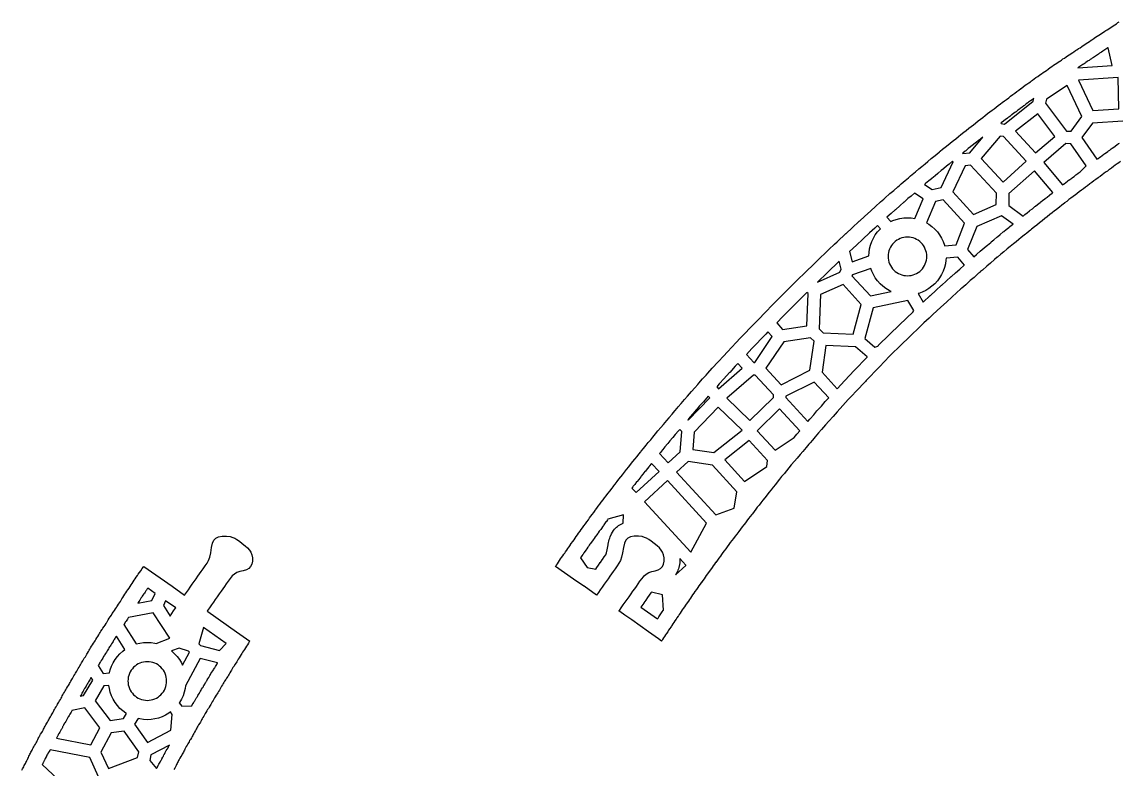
# Model space of a CAD drawing. Header units: millimetres. Extents: x -12 to 3175, y -37 to 611.
# Drawn here: x 45.2 to 397, y 280.2 to 519.7 of the extents above; entities that cross this region are included whole.
import ezdxf

# ---------------------------------------------------------------- set-up
doc = ezdxf.new("R2010")
doc.units = ezdxf.units.MM
doc.layers.add('default', color=7, linetype='Continuous')

msp = doc.modelspace()

# ---------------------------------------------------------------- linework, layer by layer
at = {"layer": 'default'}
for points in [[(238.63, 333.74), (239.23, 334.59), (239.85, 335.46), (240.51, 336.36), (241.11, 337.22), (241.67, 338.03), (242.19, 338.81), (242.75, 339.61), (243.36, 340.46), (244.02, 341.34), (244.68, 342.13), (245.36, 342.76), (246.15, 343.2), (247.13, 343.52), (248.24, 343.81), (249.21, 344.13), (249.96, 344.55), (250.54, 345.13), (250.93, 345.89), (251.14, 346.86), (251.14, 347.97), (250.95, 348.96), (250.61, 349.76), (250.16, 350.46), (249.6, 351.11), (248.83, 351.8), (247.88, 352.57), (246.95, 353.26), (246.16, 353.81), (245.49, 354.21), (244.84, 354.52), (244.03, 354.75), (242.87, 354.9), (241.48, 354.88), (240.29, 354.66), (239.44, 354.26), (238.82, 353.63), (238.4, 352.67), (238.07, 351.26), (237.79, 349.56), (237.48, 348.13), (237.09, 347.1), (236.59, 346.23), (236, 345.37), (235.36, 344.47), (234.75, 343.61), (234.19, 342.81), (233.67, 342.03), (233.11, 341.22), (232.51, 340.36), (231.85, 339.46), (231.23, 338.59), (230.63, 337.74), (230.01, 336.87), (229.39, 336.02), (225.41, 338.82), (225.3, 338.9), (222.08, 341.16), (216.32, 345.22), (216.42, 345.35), (216.59, 345.59), (216.89, 346.07), (217.26, 346.59), (217.55, 347.07), (217.92, 347.59), (218.22, 348.08), (218.61, 348.61), (218.98, 349.17), (219.22, 349.48), (219.5, 349.83), (219.87, 350.39), (220.25, 350.92), (220.56, 351.41), (220.94, 351.95), (221, 352.03), (221.31, 352.5), (221.83, 353.17), (222.2, 353.72), (222.59, 354.26), (222.89, 354.74), (223.28, 355.28), (223.65, 355.83), (224.16, 356.5), (224.54, 357.06), (224.94, 357.61), (225.31, 358.17), (225.85, 358.85), (226.29, 359.48), (226.83, 360.16), (227.2, 360.72), (227.61, 361.28), (227.98, 361.84), (228.52, 362.52), (228.96, 363.15), (229.1, 363.33), (229.51, 363.85), (229.96, 364.48), (230.51, 365.18), (230.96, 365.82), (231.51, 366.52), (231.96, 367.15), (232.53, 367.87), (233.05, 368.57), (233.76, 369.43), (234.28, 370.13), (234.85, 370.84), (234.87, 370.87), (235.39, 371.57), (236.09, 372.43), (236.61, 373.13), (237.2, 373.87), (237.33, 374.05), (237.72, 374.58), (238.44, 375.45), (239.04, 376.22), (239.77, 377.11), (240.37, 377.89), (241.11, 378.78), (241.7, 379.56), (242.44, 380.44), (243.04, 381.23), (243.65, 381.96), (243.79, 382.13), (244.46, 382.98), (245.35, 384.02), (246.02, 384.87), (246.2, 385.09), (246.79, 385.79), (247.46, 386.65), (248.37, 387.71), (249.11, 388.63), (250.05, 389.72), (250.87, 390.72), (251.94, 391.94), (252.67, 392.83), (252.76, 392.95), (253.72, 394.05), (254.54, 395.06), (255.28, 395.9), (255.63, 396.3), (256.52, 397.37), (257.64, 398.65), (258.61, 399.8), (259.89, 401.22), (260.93, 402.45), (261.87, 403.5), (262.26, 403.93), (263.45, 405.3), (264.55, 406.5), (265.09, 407.1), (266.51, 408.7), (268.41, 410.75), (270.22, 412.74), (271.32, 413.91), (272.88, 415.55), (274.07, 416.82), (275.62, 418.48), (280.09, 423.09), (281.02, 424.04), (283.82, 426.91), (285.65, 428.8), (292.83, 435.98), (294.51, 437.66), (295.71, 438.82), (299.95, 442.94), (303.96, 446.82), (305.78, 448.51), (306.61, 449.28), (309.37, 451.89), (309.43, 451.94), (311.42, 453.75), (313.63, 455.82), (313.86, 456.02), (315.38, 457.38), (317.36, 459.21), (318.88, 460.55), (320.54, 462.07), (321.51, 462.9), (321.92, 463.26), (323.51, 464.7), (324.74, 465.74), (326.03, 466.88), (326.45, 467.23), (327.11, 467.78), (328.37, 468.89), (329.44, 469.78), (330.12, 470.37), (330.68, 470.87), (331.68, 471.69), (332.77, 472.63), (333.7, 473.37), (334.77, 474.29), (335.7, 475.04), (336.75, 475.94), (337.61, 476.61), (338.53, 477.39), (339.39, 478.06), (339.65, 478.28), (340.42, 478.94), (341.27, 479.61), (342.18, 480.37), (342.82, 480.86), (342.96, 480.96), (343.85, 481.7), (344.63, 482.3), (345.51, 483.04), (346.29, 483.63), (347.18, 484.37), (347.96, 484.96), (348.83, 485.68), (349.54, 486.21), (350.27, 486.79), (350.98, 487.31), (351.83, 488.02), (352.54, 488.54), (353.27, 489.13), (353.41, 489.23), (353.98, 489.65), (354.83, 490.35), (355.53, 490.87), (356.25, 491.44), (356.61, 491.69), (356.89, 491.89), (357.59, 492.44), (358.22, 492.89), (358.92, 493.44), (359.55, 493.89), (360.26, 494.44), (360.89, 494.89), (361.59, 495.44), (362.22, 495.89), (362.92, 496.44), (363.55, 496.89), (364.26, 497.44), (364.89, 497.89), (365.46, 498.34), (365.59, 498.44), (366.22, 498.89), (366.9, 499.42), (367.46, 499.8), (368.01, 500.2), (368.57, 500.57), (368.87, 500.81), (369.24, 501.09), (369.8, 501.47), (370.35, 501.87), (370.9, 502.24), (371.57, 502.76), (372.13, 503.13), (372.66, 503.52), (373.15, 503.82), (373.68, 504.2), (374.24, 504.57), (374.91, 505.09), (375.46, 505.46), (375.99, 505.85), (376.48, 506.15), (377, 506.52), (377.48, 506.82), (378, 507.18), (378.21, 507.31), (378.48, 507.48), (379, 507.85), (379.48, 508.15), (380, 508.52), (380.48, 508.82), (381, 509.18), (381.48, 509.48), (382, 509.85), (382.18, 509.97), (382.48, 510.15), (383, 510.52), (383.48, 510.82), (384, 511.18), (384.48, 511.48), (385, 511.85), (385.48, 512.15), (386, 512.52), (386.48, 512.82), (387, 513.18), (387.48, 513.48), (388, 513.85), (388.48, 514.15), (389, 514.52), (389.48, 514.82), (390, 515.18), (390.48, 515.48), (390.52, 515.51), (391, 515.85), (391.48, 516.15), (391.98, 516.5), (392.39, 516.72), (392.76, 516.94), (393.17, 517.17), (393.67, 517.52), (394.15, 517.82), (394.66, 518.18), (395.15, 518.48), (395.66, 518.85), (396.14, 519.15), (396.64, 519.5), (397.05, 519.72)], [(391.38, 510.08), (391.1, 509.89), (390.76, 509.68), (390.38, 509.41), (390.1, 509.23), (389.76, 509.02), (389.38, 508.74), (389.1, 508.56), (388.76, 508.35), (388.38, 508.08), (388.1, 507.89), (387.76, 507.68), (387.38, 507.41), (387.1, 507.23), (386.76, 507.02), (386.38, 506.74), (386.1, 506.56), (385.76, 506.35), (385.38, 506.08), (385.1, 505.89), (384.76, 505.68), (384.38, 505.41), (384.1, 505.23), (383.82, 505.05), (394.77, 505.77), (393.47, 511.48), (393.38, 511.41), (393.1, 511.23), (392.76, 511.02), (392.38, 510.74), (392.1, 510.56), (391.76, 510.35), (391.38, 510.08)], [(384.01, 501.05), (388.63, 491.34), (396.92, 491.88), (396.69, 501.89), (384.01, 501.05)], [(381.58, 484.7), (385.09, 489.47), (380.38, 499.37), (373.68, 494.96), (373.42, 493.65), (380.15, 484.71), (381.58, 484.7)], [(367.98, 493.96), (367.77, 493.81), (367.25, 493.44), (366.65, 492.96), (366.44, 492.81), (365.92, 492.44), (365.32, 491.96), (365.11, 491.81), (364.58, 491.44), (363.98, 490.96), (363.77, 490.81), (363.25, 490.44), (362.65, 489.96), (362.44, 489.81), (361.92, 489.44), (361.32, 488.96), (361.11, 488.81), (360.58, 488.44), (359.98, 487.96), (359.78, 487.81), (359.25, 487.44), (359.11, 487.32), (359.21, 487.14), (360.3, 487.01), (369.47, 494.28), (369.66, 495.23), (369.3, 494.95), (369.1, 494.8), (368.58, 494.43), (367.98, 493.96)], [(370.22, 477.74), (376.42, 483.02), (370.92, 490.32), (363.82, 484.7), (370.22, 477.74)], [(398.15, 487.96), (388.47, 487.32), (385.04, 482.66), (389.9, 475.69), (389.9, 475.69), (390.3, 475.96), (390.84, 476.38), (391.04, 476.53), (391.57, 476.9), (392.15, 477.36), (392.45, 477.58)], [(350.3, 480.46), (349.49, 479.79), (349.33, 479.66), (348.63, 479.13), (347.83, 478.45), (347.66, 478.32), (346.97, 477.79), (346.76, 477.62), (346.89, 477.51), (349.12, 477.8), (353.34, 482.84), (353.32, 482.83), (352.65, 482.3), (352.51, 482.19), (351.91, 481.74), (351.15, 481.11), (350.99, 480.99), (350.3, 480.46)], [(352.81, 475.98), (359.79, 468.4), (367.25, 475.06), (359.92, 483.03), (358.82, 483.16), (352.81, 475.98)], [(380.7, 468.86), (381.23, 469.23), (381.83, 469.7), (382.03, 469.86), (382.56, 470.23), (383.16, 470.7), (383.37, 470.86), (383.89, 471.23), (384.49, 471.7), (384.6, 471.79), (386.46, 473.62), (381.54, 480.7), (379.88, 480.71), (372.83, 474.7), (378.89, 467.49), (379.16, 467.7), (379.37, 467.86), (379.89, 468.23), (380.49, 468.7), (380.7, 468.86)], [(392.45, 477.58), (392.93, 477.9), (393.4, 478.24), (393.57, 478.36), (393.98, 478.63), (394.5, 479.04), (394.79, 479.25), (395.26, 479.56), (395.73, 479.91), (395.9, 480.03), (396.31, 480.3), (396.84, 480.71), (397.13, 480.92)], [(338.96, 471.24), (338.82, 471.13), (337.97, 470.45), (336.96, 469.58), (336.83, 469.47), (335.97, 468.78), (334.95, 467.9), (334.84, 467.81), (334.55, 467.57), (337.06, 465.99), (339.89, 466.63), (343.81, 474.86), (343.57, 475.06), (342.64, 474.26), (342.47, 474.12), (341.68, 473.5), (340.82, 472.78), (340.7, 472.68), (339.93, 472.08), (338.96, 471.24)], [(397.4, 474.96), (396.9, 474.57), (396.35, 474.2), (395.79, 473.8), (395.24, 473.42), (394.55, 472.89), (393.92, 472.45), (393.71, 472.28), (393.24, 471.91), (392.68, 471.54), (392.13, 471.13), (391.57, 470.76), (390.88, 470.22), (390.46, 469.92), (390.26, 469.78), (389.55, 469.22), (388.92, 468.78), (388.22, 468.22), (387.59, 467.78), (386.89, 467.22), (386.26, 466.78), (385.55, 466.22), (384.92, 465.78), (384.22, 465.22), (383.59, 464.78), (382.89, 464.22), (382.75, 464.12), (382.26, 463.78), (381.55, 463.22), (380.92, 462.77), (380.2, 462.2), (379.53, 461.71), (379.49, 461.68), (378.63, 460.96), (377.85, 460.37), (376.98, 459.65), (376.77, 459.5), (376.27, 459.13), (375.54, 458.54), (374.83, 458.02), (373.96, 457.29), (373.18, 456.7), (372.29, 455.96), (371.51, 455.37), (370.63, 454.63), (369.85, 454.04), (368.96, 453.3), (368.54, 452.98), (368.18, 452.7), (367.29, 451.96), (366.97, 451.72), (366.51, 451.37), (365.63, 450.63), (364.85, 450.03), (363.94, 449.28), (363.09, 448.61), (362.03, 447.7), (361.11, 446.96), (361.05, 446.91), (360.04, 446.04), (359.1, 445.29), (358.02, 444.35), (357.95, 444.3), (357.01, 443.53), (355.75, 442.42), (354.6, 441.46), (353.18, 440.18), (352.59, 439.68), (352.39, 439.51), (352.31, 439.45), (351.96, 439.15), (350.52, 437.85), (349.29, 436.81), (348.25, 435.88), (347.83, 435.5), (346.53, 434.38), (346.29, 434.17), (344.9, 432.9), (343.45, 431.64), (341.6, 429.94), (339.82, 428.34), (337.29, 425.96), (336.07, 424.82), (334.38, 423.24), (333.13, 422.03), (330, 419), (326.79, 415.94), (323.96, 413.11), (323.42, 412.57), (320.22, 409.22), (320.09, 409.08), (315.9, 404.76), (315.66, 404.52), (312.72, 401.39), (311.29, 399.88), (310.14, 398.66), (308.4, 396.74), (306.55, 394.74), (305.28, 393.28), (303.93, 391.79), (302.89, 390.56), (301.61, 389.13), (300.64, 387.98), (299.52, 386.71), (298.63, 385.63), (297.92, 384.83), (297.52, 384.37), (296.63, 383.3), (295.54, 382.06), (294.72, 381.05), (293.76, 379.95), (292.94, 378.95), (291.89, 377.74), (291.14, 376.81), (290.35, 375.88), (289.87, 375.26), (289.68, 375.02), (288.79, 373.98), (288.13, 373.13), (287.37, 372.23), (287.33, 372.17), (286.77, 371.44), (286.04, 370.56), (285.44, 369.78), (284.7, 368.89), (284.11, 368.11), (283.37, 367.22), (282.78, 366.45), (282.06, 365.58), (281.53, 364.87), (280.96, 364.15), (280.51, 363.52), (279.94, 362.8), (279.42, 362.09), (279.22, 361.85), (278.72, 361.24), (278.2, 360.54), (277.63, 359.82), (277.18, 359.18), (276.78, 358.68), (276.63, 358.48), (276.18, 357.85), (275.61, 357.13), (275.09, 356.43), (274.39, 355.57), (273.87, 354.87), (273.3, 354.15), (272.85, 353.52), (272.29, 352.82), (271.85, 352.18), (271.29, 351.48), (270.85, 350.85), (270.31, 350.17), (269.94, 349.61), (269.54, 349.06), (269.16, 348.5), (268.63, 347.81), (268.18, 347.19), (267.65, 346.5), (267.58, 346.41), (267.27, 345.94), (266.87, 345.39), (266.49, 344.83), (265.96, 344.15), (265.52, 343.52), (264.98, 342.84), (264.61, 342.28), (264.22, 341.74), (263.92, 341.26), (263.53, 340.72), (263.16, 340.17), (263.12, 340.11), (262.64, 339.5), (262.27, 338.94), (261.87, 338.39), (261.5, 337.83), (260.98, 337.17), (260.61, 336.61), (260.22, 336.08), (259.92, 335.59), (259.55, 335.07), (259.25, 334.59), (258.87, 334.05), (258.5, 333.5), (257.98, 332.83), (257.61, 332.28), (257.22, 331.74), (256.92, 331.26), (256.55, 330.74), (256.26, 330.26), (255.89, 329.74), (255.68, 329.4), (255.59, 329.26), (255.22, 328.74), (254.92, 328.26), (254.55, 327.74), (254.26, 327.26), (253.89, 326.74), (253.59, 326.26), (253.45, 326.06), (253.22, 325.74), (252.92, 325.26), (252.55, 324.74), (252.26, 324.26), (251.89, 323.74), (251.59, 323.26), (251.22, 322.74), (250.93, 322.26), (250.57, 321.76), (250.35, 321.35), (250.31, 321.29), (249.35, 321.96), (246.06, 324.28), (240.71, 328.05), (238.5, 329.6), (236.89, 330.73), (236.62, 330.92), (236.75, 331.11), (237.36, 331.97), (238.01, 332.87), (238.63, 333.74)], [(343.66, 465.25), (350.3, 458.03), (357.6, 461.2), (357.64, 464.83), (349.39, 473.8), (347.63, 473.57), (343.66, 465.25)], [(369.98, 460.55), (370.15, 460.68), (370.85, 461.21), (371.64, 461.87), (371.86, 462.04), (372.49, 462.5), (373.15, 463.04), (373.3, 463.15), (373.9, 463.59), (374.66, 464.22), (374.82, 464.35), (375.51, 464.88), (375.72, 465.05), (369.85, 472.03), (361.64, 464.69), (361.6, 460.89), (366.22, 457.52), (366.65, 457.88), (366.81, 458.01), (367.51, 458.54), (368.32, 459.21), (368.48, 459.34), (369.18, 459.87), (369.98, 460.55)], [(327.92, 456.91), (329.14, 456.97), (330.35, 456.91), (331.52, 456.74), (334.19, 463.07), (331.36, 464.86), (330.42, 464.03), (330.3, 463.93), (329.28, 463.08), (328.05, 461.99), (327.97, 461.93), (326.81, 460.94), (325.28, 459.55), (325.19, 459.48), (323.86, 458.33), (322.54, 457.12), (323.78, 455.74), (324.39, 456.03), (325.54, 456.44), (326.72, 456.73), (327.92, 456.91)], [(338.72, 452.44), (339.45, 451.46), (340.07, 450.42), (340.59, 449.32), (341, 448.17), (341.05, 447.97), (344.7, 448.29), (347.47, 455.21), (340.59, 462.69), (338.14, 462.13), (335.27, 455.33), (336.02, 454.88), (337, 454.16), (337.9, 453.34), (338.72, 452.44)], [(354.8, 448.18), (355.84, 449.08), (355.98, 449.19), (356.84, 449.88), (357.84, 450.75), (357.98, 450.86), (358.84, 451.55), (359.83, 452.4), (360, 452.54), (360.79, 453.16), (361.64, 453.87), (361.81, 454.01), (362.51, 454.54), (362.98, 454.93), (359.33, 457.59), (351.35, 454.13), (348.41, 446.79), (350.43, 444.43), (351.27, 445.18), (351.39, 445.29), (352.49, 446.21), (353.7, 447.28), (353.85, 447.4), (354.8, 448.18)], [(317.68, 449.32), (318.2, 450.42), (318.83, 451.46), (319.55, 452.44), (320.37, 453.34), (320.47, 453.43), (319.57, 454.44), (318.78, 453.71), (318.71, 453.66), (317, 452.13), (314.83, 450.1), (314.78, 450.06), (312.77, 448.22), (310.53, 446.11), (311.38, 442.88), (316.74, 444.74), (316.8, 445.79), (316.97, 446.99), (317.27, 448.17), (317.68, 449.32)], [(335.07, 446.37), (334.86, 446.94), (334.6, 447.49), (334.29, 448.02), (333.93, 448.5), (333.52, 448.95), (333.07, 449.36), (332.58, 449.73), (332.06, 450.04), (331.51, 450.3), (330.94, 450.5), (330.35, 450.65), (329.74, 450.74), (329.14, 450.77), (328.53, 450.74), (327.93, 450.65), (327.34, 450.5), (326.76, 450.3), (326.21, 450.04), (325.69, 449.73), (325.2, 449.36), (324.75, 448.95), (324.34, 448.5), (323.98, 448.02), (323.67, 447.49), (323.41, 446.94), (323.2, 446.37), (323.05, 445.78), (322.97, 445.18), (322.94, 444.57), (322.97, 443.96), (323.05, 443.36), (323.2, 442.77), (323.41, 442.2), (323.67, 441.65), (323.98, 441.13), (324.34, 440.64), (324.75, 440.19), (325.2, 439.78), (325.69, 439.42), (326.21, 439.1), (326.76, 438.84), (327.34, 438.64), (327.93, 438.49), (328.53, 438.4), (329.14, 438.37), (329.74, 438.4), (330.35, 438.49), (330.94, 438.64), (331.51, 438.84), (332.06, 439.1), (332.58, 439.42), (333.07, 439.78), (333.52, 440.19), (333.93, 440.64), (334.29, 441.13), (334.6, 441.65), (334.86, 442.2), (335.07, 442.77), (335.22, 443.36), (335.31, 443.96), (335.34, 444.57), (335.31, 445.18), (335.22, 445.78), (335.07, 446.37)], [(340.07, 438.73), (339.45, 437.68), (338.72, 436.7), (337.9, 435.8), (337, 434.99), (336.02, 434.26), (334.98, 433.63), (333.88, 433.11), (332.74, 432.7), (332.56, 432.66), (334.2, 429.91), (336.4, 431.99), (336.49, 432.07), (338.24, 433.64), (340.06, 435.32), (340.16, 435.4), (341.58, 436.64), (343.17, 438.08), (343.27, 438.18), (344.53, 439.26), (345.95, 440.53), (346.05, 440.62), (347.23, 441.62), (347.42, 441.79), (345.25, 444.33), (341.51, 443.99), (341.48, 443.36), (341.3, 442.15), (341, 440.97), (340.59, 439.83), (340.07, 438.73)], [(300.27, 436.29), (307.46, 439.47), (307.88, 440.44), (307.21, 443), (303.42, 439.35), (300.27, 436.29)], [(320.37, 435.8), (319.55, 436.7), (318.83, 437.68), (318.2, 438.73), (317.68, 439.83), (317.36, 440.72), (311.47, 438.68), (311.34, 438.36), (317.24, 431.94), (323.89, 433.35), (323.29, 433.63), (322.25, 434.26), (321.27, 434.99), (320.37, 435.8)], [(296.82, 422.32), (297.25, 432.69), (296.89, 432.96), (289.21, 425.29), (287.21, 423.23), (289.08, 421.19), (296.82, 422.32)], [(311.72, 419.63), (314.32, 429.2), (308.48, 435.55), (301.24, 432.34), (300.78, 421.38), (302.15, 420.03), (311.72, 419.63)], [(326.54, 422.61), (330.91, 426.83), (330.96, 426.89), (331.01, 426.93), (331.14, 427.22), (329.25, 430.41), (318.15, 428.04), (315.49, 418.27), (318.69, 415.53), (319.64, 415.85), (319.81, 416.02), (319.89, 416.11), (323.25, 419.47), (323.34, 419.56), (326.54, 422.61)], [(284.41, 420.36), (283.68, 419.61), (279.24, 415.03), (277.47, 413.13), (279.87, 410.53), (280.16, 410.53), (285.79, 418.87), (284.41, 420.36)], [(288.6, 403.43), (297.81, 408.08), (299.17, 417.35), (298.05, 418.45), (289.49, 417.21), (283.76, 408.7), (288.6, 403.43)], [(316.22, 412.37), (312.46, 415.6), (303.01, 415.99), (301.75, 407.42), (306.58, 402.17), (309.09, 404.82), (312.02, 407.95), (312.07, 408), (316.21, 412.27), (316.22, 412.37)], [(267.95, 402.81), (268.58, 402.11), (276.12, 408.7), (274.72, 410.22), (273.88, 409.34), (272.12, 407.39), (272.08, 407.35), (270.22, 405.34), (268.84, 403.78), (268.78, 403.72), (267.95, 402.81)], [(271.24, 399.12), (278.62, 391.98), (286.17, 399.36), (286.16, 400.17), (280.33, 406.52), (279.71, 406.53), (271.24, 399.12)], [(300.22, 395.13), (301.54, 396.6), (302.78, 398.03), (302.88, 398.13), (303.87, 399.21), (299.19, 404.3), (290.17, 399.74), (290.17, 399.33), (297.21, 391.67), (297.78, 392.35), (297.89, 392.47), (299.12, 393.84), (300.12, 395.03), (300.22, 395.13)], [(260.32, 394.12), (259.48, 393.11), (259.38, 392.99), (258.68, 392.2), (258.83, 392.04), (265.79, 399.24), (265.27, 399.8), (264.7, 399.16), (263.7, 397.99), (263.61, 397.89), (262.39, 396.52), (261.47, 395.43), (261.39, 395.34), (260.32, 394.12)], [(267.02, 381.68), (276.12, 388.83), (268.46, 396.25), (260.74, 388.25), (260.33, 382.67), (267.02, 381.68)], [(280.95, 388.67), (286.69, 382.43), (292.81, 386.53), (292.82, 386.54), (293.67, 387.56), (293.77, 387.68), (294.59, 388.61), (288.11, 395.66), (280.95, 388.67)], [(252.96, 385.44), (252.27, 384.58), (252.16, 384.45), (251.33, 383.48), (250.72, 382.71), (250.62, 382.58), (249.9, 381.72), (249.62, 381.37), (252.4, 378.35), (256.26, 381.9), (256.74, 388.41), (256.09, 389.11), (255.82, 388.78), (255.7, 388.64), (254.69, 387.49), (253.93, 386.56), (253.84, 386.45), (252.96, 385.44)], [(276.91, 372.39), (284.07, 377.19), (284.29, 379.13), (278.4, 385.53), (270.52, 379.34), (276.91, 372.39)], [(245.08, 375.74), (244.95, 375.58), (244.28, 374.77), (243.75, 374.08), (243.62, 373.91), (242.95, 373.11), (242.42, 372.41), (242.29, 372.26), (241.66, 371.49), (241.22, 370.9), (241.11, 370.75), (240.76, 370.32), (242.1, 368.87), (249.46, 375.64), (247.06, 378.24), (246.95, 378.1), (246.41, 377.41), (246.28, 377.25), (245.61, 376.44), (245.08, 375.74)], [(267.72, 361.7), (273.53, 363.82), (274.46, 369.14), (266.59, 377.7), (258.85, 378.85), (255.11, 375.41), (267.72, 361.7)], [(244.8, 365.93), (259.66, 349.78), (264.71, 359.06), (252.16, 372.7), (244.8, 365.93)], [(231.3, 347.39), (231.91, 348.23), (232.36, 348.89), (232.56, 349.24), (232.67, 349.55), (232.88, 350.5), (233.14, 352.08), (233.2, 352.38), (233.52, 353.79), (233.66, 354.26), (233.84, 354.73), (234.27, 355.68), (234.53, 356.19), (234.85, 356.66), (235.22, 357.09), (235.83, 357.73), (236.16, 358.04), (236.52, 358.32), (236.9, 358.57), (237.3, 358.78), (237.98, 359.1), (238.08, 361.72), (233.08, 360.3), (232.97, 360.16), (232.6, 359.64), (232.45, 359.44), (232.03, 358.9), (231.76, 358.49), (231.64, 358.33), (231.3, 357.86), (230.98, 357.38), (230.77, 357.08), (230.31, 356.5), (229.94, 355.97), (229.79, 355.77), (229.37, 355.23), (229.09, 354.83), (228.98, 354.66), (228.64, 354.19), (228.32, 353.72), (228.11, 353.43), (227.7, 352.91), (227.44, 352.5), (227.33, 352.35), (227.04, 351.96), (226.83, 351.62), (226.64, 351.33), (226.31, 350.87), (225.99, 350.39), (225.78, 350.1), (225.37, 349.57), (225.1, 349.17), (225, 349.02), (224.71, 348.62), (224.5, 348.29), (224.31, 348), (224.28, 347.95), (226.37, 344.87), (229.15, 344.28), (229.54, 344.85), (230.05, 345.61), (230.08, 345.65), (230.64, 346.45), (230.67, 346.49), (231.27, 347.35), (231.3, 347.39)], [(45.17, 279.91), (45.39, 280.31), (45.59, 280.66), (45.74, 281), (45.93, 281.33), (46.07, 281.67), (46.26, 282), (46.41, 282.33), (46.59, 282.67), (46.74, 283), (46.84, 283.18), (46.93, 283.33), (47.07, 283.67), (47.26, 284), (47.41, 284.33), (47.59, 284.67), (47.74, 285), (47.93, 285.33), (48.07, 285.67), (48.26, 286), (48.41, 286.33), (48.59, 286.67), (48.74, 287), (48.95, 287.35), (49.17, 287.76), (49.5, 288.24), (49.72, 288.65), (49.92, 289), (50.07, 289.33), (50.26, 289.67), (50.41, 290), (50.59, 290.33), (50.74, 290.67), (50.86, 290.87), (50.86, 290.87), (50.95, 291.02), (51.17, 291.43), (51.5, 291.91), (51.72, 292.31), (51.92, 292.66), (52.07, 293), (52.26, 293.33), (52.41, 293.67), (52.61, 294.02), (52.83, 294.43), (53.17, 294.91), (53.39, 295.31), (53.59, 295.66), (53.74, 296), (53.93, 296.33), (54.08, 296.67), (54.28, 297.02), (54.5, 297.43), (54.83, 297.91), (55.05, 298.31), (55.26, 298.66), (55.41, 299), (55.61, 299.35), (55.83, 299.76), (56.17, 300.24), (56.39, 300.65), (56.42, 300.7), (56.42, 300.7), (56.59, 301), (56.74, 301.34), (56.95, 301.69), (57.17, 302.09), (57.5, 302.57), (57.72, 302.98), (57.92, 303.33), (58.08, 303.67), (58.28, 304.02), (58.5, 304.43), (58.83, 304.91), (59.06, 305.32), (59.28, 305.68), (59.5, 306.09), (59.83, 306.57), (60.05, 306.98), (60.26, 307.33), (60.41, 307.67), (60.61, 308.02), (60.83, 308.43), (61.17, 308.91), (61.39, 309.32), (61.61, 309.68), (61.83, 310.09), (62.17, 310.57), (62.39, 310.98), (62.59, 311.33), (62.74, 311.67), (62.95, 312.02), (63.17, 312.43), (63.5, 312.91), (63.72, 313.32), (63.94, 313.68), (64.17, 314.09), (64.31, 314.3), (64.5, 314.58), (64.72, 314.98), (64.94, 315.35), (65.17, 315.76), (65.5, 316.24), (65.72, 316.65), (65.94, 317.02), (66.17, 317.42), (66.5, 317.91), (66.61, 318.11), (66.72, 318.32), (66.94, 318.68), (67.17, 319.09), (67.52, 319.59), (67.81, 320.07), (68.16, 320.57), (68.39, 320.98), (68.61, 321.35), (68.84, 321.76), (69.19, 322.26), (69.48, 322.74), (69.83, 323.24), (70.06, 323.65), (70.28, 324.02), (70.5, 324.43), (70.85, 324.93), (71.15, 325.41), (71.52, 325.93), (71.81, 326.4), (72.16, 326.91), (72.39, 327.32), (72.48, 327.46), (72.61, 327.68), (72.84, 328.09), (73.19, 328.6), (73.48, 329.07), (73.85, 329.59), (74.15, 330.07), (74.52, 330.59), (74.82, 331.07), (75.18, 331.59), (75.48, 332.07), (75.57, 332.2), (75.57, 332.2), (75.85, 332.59), (76.15, 333.07), (76.5, 333.57), (76.72, 333.98), (76.94, 334.35), (77.17, 334.76), (77.52, 335.26), (77.82, 335.74), (78.18, 336.26), (78.48, 336.74), (78.85, 337.26), (79.15, 337.74), (79.52, 338.26), (79.82, 338.74), (80.18, 339.26), (80.48, 339.74), (80.85, 340.26), (81.15, 340.74), (81.52, 341.26), (81.82, 341.74), (82.18, 342.26), (82.48, 342.74), (82.87, 343.28), (83.24, 343.83), (83.76, 344.5), (84.13, 345.05), (84.25, 345.22), (93.34, 338.82), (97.32, 336.02), (97.94, 336.87), (98.56, 337.74), (99.16, 338.59), (99.78, 339.46), (100.43, 340.36), (101.04, 341.22), (101.6, 342.03), (102.12, 342.81), (102.68, 343.61), (103.28, 344.47), (103.93, 345.37), (104.52, 346.23), (105.02, 347.1), (105.41, 348.13), (105.72, 349.56), (106, 351.26), (106.32, 352.67), (106.75, 353.63), (107.36, 354.26), (108.22, 354.66), (109.41, 354.88), (110.8, 354.9), (111.96, 354.75), (112.77, 354.52), (113.42, 354.21), (114.09, 353.81), (114.88, 353.26), (115.81, 352.57), (116.76, 351.8), (117.53, 351.11), (118.09, 350.46), (118.54, 349.76), (118.88, 348.96), (119.07, 347.97), (119.07, 346.86), (118.86, 345.89), (118.47, 345.13), (117.89, 344.55), (117.14, 344.13), (116.16, 343.81), (115.05, 343.52), (114.08, 343.2), (113.29, 342.76), (112.61, 342.13), (111.95, 341.34), (111.29, 340.46), (110.68, 339.61), (110.12, 338.81), (109.6, 338.03), (109.04, 337.22), (108.43, 336.36), (107.78, 335.46), (107.16, 334.59), (106.56, 333.74), (105.94, 332.87), (105.29, 331.97), (104.68, 331.11), (104.55, 330.92), (104.82, 330.73), (113.98, 324.28), (118.24, 321.29), (118.06, 320.98), (117.83, 320.57), (117.48, 320.07), (117.18, 319.59), (116.82, 319.07), (116.52, 318.6), (116.17, 318.09), (115.94, 317.68), (115.72, 317.32), (115.5, 316.91), (115.15, 316.41), (114.85, 315.93), (114.5, 315.43), (114.28, 315.02), (114.06, 314.65), (113.83, 314.24), (113.48, 313.74), (113.19, 313.26), (112.84, 312.76), (112.61, 312.35), (112.39, 311.98), (112.17, 311.58), (111.83, 311.09), (111.61, 310.68), (111.39, 310.32), (111.16, 309.91), (110.81, 309.41), (110.52, 308.93), (110.17, 308.43), (109.94, 308.02), (109.72, 307.65), (109.5, 307.24), (109.17, 306.76), (108.94, 306.35), (108.72, 305.98), (108.5, 305.58), (108.17, 305.09), (107.94, 304.68), (107.72, 304.32), (107.5, 303.91), (107.17, 303.42), (106.94, 303.02), (106.72, 302.65), (106.5, 302.24), (106.17, 301.76), (105.94, 301.35), (105.72, 300.98), (105.5, 300.58), (105.17, 300.09), (104.94, 299.68), (104.72, 299.32), (104.5, 298.91), (104.17, 298.42), (103.94, 298.02), (103.72, 297.65), (103.5, 297.24), (103.17, 296.76), (102.95, 296.35), (102.74, 296), (102.59, 295.66), (102.39, 295.31), (102.17, 294.91), (101.83, 294.43), (101.61, 294.02), (101.41, 293.67), (101.26, 293.33), (101.05, 292.98), (100.83, 292.57), (100.5, 292.09), (100.28, 291.69), (100.08, 291.34), (99.92, 291), (99.72, 290.65), (99.5, 290.24), (99.17, 289.76), (99, 289.46), (99, 289.46), (98.95, 289.35), (98.74, 289), (98.59, 288.66), (98.39, 288.31), (98.17, 287.91), (97.83, 287.43), (97.61, 287.02), (97.41, 286.67), (97.26, 286.33), (97.07, 286), (96.94, 285.7), (96.93, 285.67), (96.74, 285.33), (96.59, 285), (96.39, 284.65), (96.17, 284.24), (95.83, 283.76), (95.61, 283.35), (95.41, 283), (95.26, 282.67), (95.07, 282.33), (94.93, 282), (94.74, 281.67), (94.59, 281.33), (94.39, 280.98), (94.17, 280.57), (93.83, 280.09)], [(255.37, 343.59), (254.98, 342.83), (254.78, 342.49), (258.08, 345.53), (258.08, 345.59), (256.14, 347.7), (256.14, 346.85), (256.11, 346.33), (256.03, 345.81), (255.82, 344.83), (255.7, 344.41), (255.55, 343.99), (255.37, 343.59)], [(84.65, 336.97), (84.44, 336.63), (84.26, 336.36), (83.98, 335.97), (83.77, 335.63), (83.59, 335.36), (83.32, 334.97), (83.11, 334.63), (82.92, 334.36), (82.65, 333.97), (82.44, 333.63), (82.33, 333.47), (86.85, 334.32), (87.88, 336.55), (85.5, 338.23), (85.32, 337.97), (85.11, 337.63), (84.92, 337.36), (84.65, 336.97)], [(244.59, 333.48), (244.56, 333.43), (243.91, 332.55), (243.61, 332.12), (248.96, 328.35), (248.97, 328.37), (249.15, 328.64), (249.42, 329.03), (249.63, 329.37), (249.81, 329.64), (250.09, 330.03), (250.3, 330.37), (250.48, 330.64), (250.75, 331.03), (250.85, 331.18), (250.55, 336.06), (247.01, 336.97), (246.84, 336.73), (246.32, 335.98), (245.81, 335.22), (245.78, 335.19), (245.23, 334.38), (245.2, 334.34), (244.59, 333.48)], [(94.47, 331.91), (91.21, 334.21), (90.51, 332.7), (92.74, 329.26), (93.2, 330.06), (93.79, 330.95), (94.44, 331.86), (94.47, 331.91)], [(78.77, 327.97), (78.59, 327.69), (78.32, 327.31), (78.11, 326.97), (77.92, 326.69), (77.82, 326.55), (81.83, 320.34), (82.94, 320.62), (84.15, 320.8), (85.36, 320.86), (86.58, 320.8), (87.78, 320.62), (88.24, 320.51), (92.56, 322.15), (87.29, 330.33), (79.36, 328.84), (79.26, 328.69), (78.98, 328.31), (78.77, 327.97)], [(108.55, 318.23), (110.62, 320.53), (103.4, 325.62), (101.93, 320.33), (102.39, 319.84), (108.55, 318.23)], [(75.11, 322.31), (74.94, 322.05), (74.75, 321.78), (74.66, 321.61), (74.57, 321.46), (74.4, 321.16), (74.21, 320.83), (73.92, 320.36), (73.66, 319.99), (73.45, 319.65), (73.28, 319.39), (73.08, 319.11), (72.99, 318.94), (72.91, 318.79), (72.73, 318.5), (72.55, 318.16), (72.26, 317.7), (71.99, 317.32), (71.78, 316.98), (71.61, 316.72), (71.42, 316.44), (71.32, 316.27), (71.24, 316.13), (71.07, 315.84), (70.89, 315.51), (70.61, 315.06), (70.43, 314.79), (70.33, 314.62), (70.24, 314.46), (70.07, 314.17), (69.89, 313.84), (69.63, 313.43), (71.25, 310.91), (73.26, 311.12), (73.5, 312.06), (73.91, 313.21), (74.43, 314.31), (75.05, 315.35), (75.78, 316.33), (76.59, 317.23), (77.5, 318.05), (78.21, 318.58), (75.46, 322.84), (75.32, 322.64), (75.11, 322.31)], [(98.58, 318.05), (95.63, 319.04), (93.16, 318.1), (93.23, 318.05), (94.13, 317.23), (94.95, 316.33), (95.67, 315.35), (96.3, 314.31), (96.66, 313.54), (98.88, 317.73), (98.58, 318.05)], [(91.53, 309.07), (91.44, 309.67), (91.3, 310.26), (91.09, 310.83), (90.83, 311.38), (90.52, 311.91), (90.16, 312.39), (89.75, 312.85), (89.3, 313.25), (88.81, 313.62), (88.29, 313.93), (87.74, 314.19), (87.16, 314.39), (86.57, 314.54), (85.97, 314.63), (85.36, 314.66), (84.76, 314.63), (84.15, 314.54), (83.56, 314.39), (82.99, 314.19), (82.44, 313.93), (81.92, 313.62), (81.43, 313.25), (80.98, 312.85), (80.57, 312.39), (80.21, 311.91), (79.89, 311.38), (79.63, 310.83), (79.43, 310.26), (79.28, 309.67), (79.19, 309.07), (79.16, 308.46), (79.19, 307.85), (79.28, 307.25), (79.43, 306.66), (79.63, 306.09), (79.89, 305.54), (80.21, 305.02), (80.57, 304.53), (80.98, 304.08), (81.43, 303.67), (81.92, 303.31), (82.44, 302.99), (82.99, 302.73), (83.56, 302.53), (84.15, 302.38), (84.76, 302.29), (85.36, 302.26), (85.97, 302.29), (86.57, 302.38), (87.16, 302.53), (87.74, 302.73), (88.29, 302.99), (88.81, 303.31), (89.3, 303.67), (89.75, 304.08), (90.16, 304.53), (90.52, 305.02), (90.83, 305.54), (91.09, 306.09), (91.3, 306.66), (91.44, 307.25), (91.53, 307.85), (91.56, 308.46), (91.53, 309.07)], [(100.06, 301.27), (100.24, 301.54), (100.34, 301.72), (100.43, 301.87), (100.6, 302.16), (100.78, 302.49), (101.06, 302.94), (101.24, 303.21), (101.34, 303.38), (101.43, 303.54), (101.6, 303.83), (101.78, 304.16), (102.06, 304.6), (102.24, 304.87), (102.34, 305.05), (102.43, 305.21), (102.6, 305.5), (102.78, 305.83), (103.06, 306.27), (103.24, 306.54), (103.34, 306.72), (103.43, 306.87), (103.6, 307.16), (103.78, 307.49), (104.06, 307.94), (104.24, 308.21), (104.34, 308.38), (104.43, 308.54), (104.6, 308.83), (104.78, 309.16), (105.06, 309.6), (105.24, 309.87), (105.34, 310.05), (105.43, 310.21), (105.6, 310.5), (105.79, 310.84), (106.08, 311.3), (106.34, 311.68), (106.55, 312.02), (106.72, 312.28), (106.92, 312.56), (107.01, 312.73), (107.09, 312.87), (107.27, 313.16), (107.45, 313.49), (107.72, 313.94), (107.91, 314.21), (107.93, 314.24), (107.92, 314.26), (102.34, 315.71), (97.65, 306.88), (97.52, 306.04), (97.23, 304.86), (96.82, 303.72), (96.3, 302.62), (95.67, 301.57), (95.61, 301.48), (96.4, 300.37), (99.63, 300.56), (99.78, 300.83), (100.06, 301.27)], [(66.92, 308.84), (66.75, 308.54), (66.56, 308.18), (66.28, 307.73), (66.09, 307.46), (66, 307.28), (65.91, 307.13), (65.73, 306.84), (65.55, 306.51), (65.28, 306.06), (65.1, 305.8), (65, 305.63), (64.95, 305.53), (64.86, 305.38), (64.81, 305.26), (64.59, 304.84), (64.42, 304.54), (64.22, 304.18), (63.94, 303.73), (63.87, 303.62), (64.93, 303.82), (67.88, 308.75), (67.33, 309.62), (67.28, 309.53), (67.2, 309.38), (67.14, 309.26), (66.92, 308.84)], [(68.6, 302.15), (73.41, 295.84), (77.71, 296.41), (78.71, 298.01), (78.47, 298.15), (77.5, 298.88), (76.59, 299.69), (75.78, 300.6), (75.05, 301.57), (74.43, 302.62), (73.91, 303.72), (73.5, 304.86), (73.2, 306.04), (73.05, 307.07), (71.44, 306.91), (68.6, 302.15)], [(60.75, 298.2), (60.56, 297.85), (60.28, 297.4), (60.1, 297.13), (60, 296.96), (59.95, 296.86), (59.86, 296.72), (59.81, 296.6), (59.59, 296.17), (59.42, 295.87), (59.23, 295.52), (58.95, 295.06), (58.76, 294.8), (58.67, 294.63), (58.61, 294.53), (58.53, 294.39), (58.48, 294.28), (58.3, 293.91), (58.21, 293.76), (58.15, 293.61), (57.92, 293.17), (57.75, 292.87), (57.56, 292.52), (57.28, 292.06), (57.1, 291.8), (57, 291.63), (56.95, 291.53), (56.87, 291.39), (56.82, 291.28), (56.63, 290.91), (56.55, 290.76), (56.48, 290.61), (56.26, 290.17), (56.22, 290.11), (67.21, 287.97), (70.16, 293.51), (65.34, 299.82), (61.2, 299.06), (61.2, 299.05), (61.14, 298.93), (60.92, 298.5), (60.75, 298.2)], [(92.25, 298.15), (91.21, 297.53), (90.11, 297.01), (88.96, 296.6), (87.78, 296.3), (86.58, 296.12), (85.36, 296.06), (84.15, 296.12), (82.94, 296.3), (82.44, 296.43), (81.3, 294.62), (85.43, 288.77), (92.88, 292.67), (93.36, 297.76), (92.79, 298.55), (92.25, 298.15)], [(73.81, 291.86), (70.51, 285.65), (72.93, 280.41), (82.26, 283.97), (82.66, 285.76), (77.97, 292.41), (73.81, 291.86)], [(53.89, 285.85), (53.61, 285.4), (53.43, 285.13), (53.34, 284.96), (53.28, 284.86), (53.2, 284.72), (53.15, 284.61), (52.97, 284.24), (52.89, 284.1), (52.82, 283.96), (52.63, 283.58), (52.55, 283.43), (52.49, 283.3), (52.3, 282.91), (52.22, 282.77), (52.16, 282.63), (51.97, 282.24), (51.89, 282.1), (51.82, 281.96), (51.68, 281.68), (61.78, 272.24)], [(69.77, 277.71), (66.89, 283.95), (54.21, 286.43), (54.08, 286.2), (53.89, 285.85)], [(88.79, 281.24), (88.85, 281.39), (89.08, 281.83), (89.25, 282.13), (89.44, 282.48), (89.72, 282.94), (89.9, 283.2), (90, 283.37), (90.05, 283.47), (90.13, 283.61), (90.18, 283.72), (90.37, 284.09), (90.45, 284.23), (90.51, 284.37), (90.7, 284.76), (90.79, 284.91), (90.85, 285.06), (91.08, 285.5), (91.25, 285.8), (91.44, 286.15), (91.72, 286.6), (91.9, 286.87), (92, 287.04), (92.05, 287.14), (92.13, 287.28), (92.18, 287.39), (92.37, 287.76), (92.45, 287.9), (92.46, 287.94), (86.55, 284.84), (86.14, 283.01), (88.35, 280.38), (88.37, 280.42), (88.45, 280.57), (88.51, 280.7), (88.7, 281.09), (88.79, 281.24)]]:
    msp.add_lwpolyline(points, dxfattribs=at)

doc.saveas('drawing.dxf')
